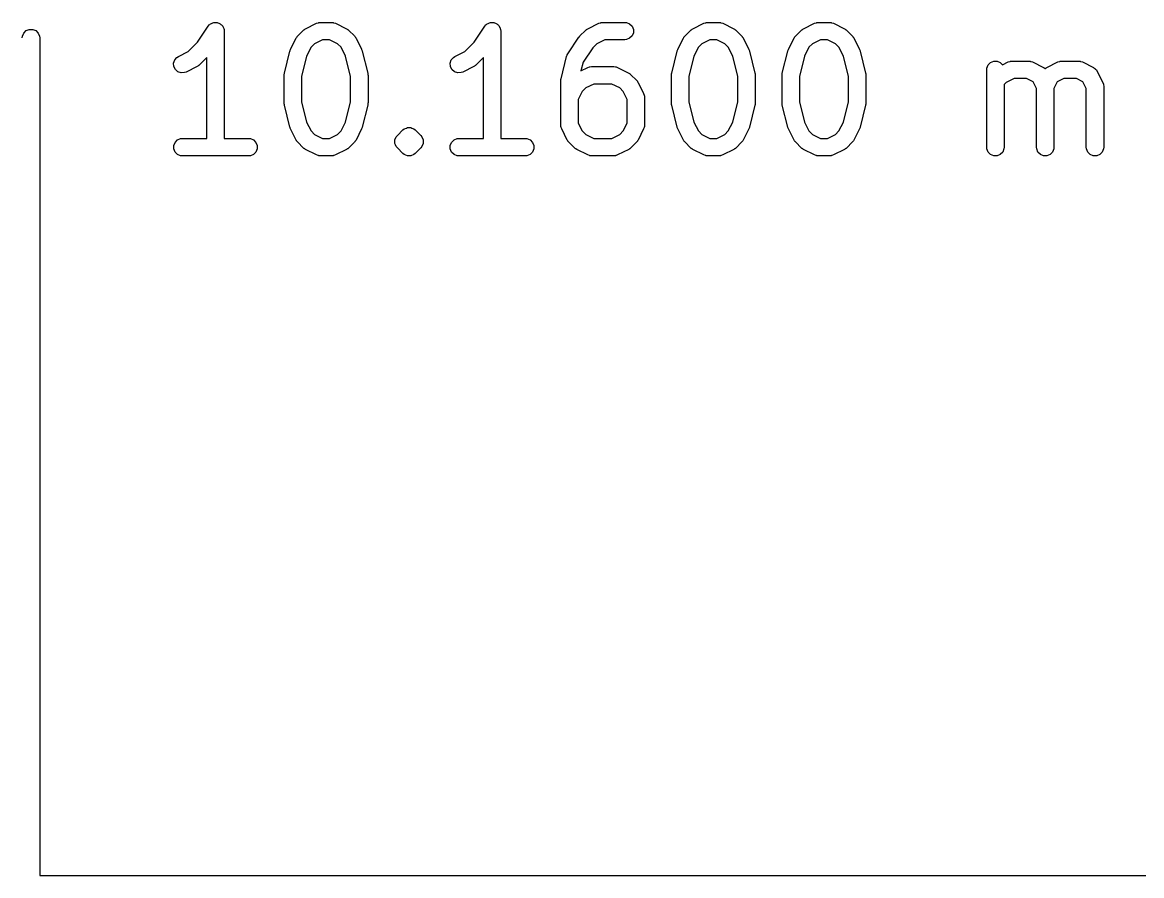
# Model space of a CAD drawing. Extents: x -1.87 to 5.38, y -0.7 to 4.07.
# Drawn here: x -0.3832 to -0.0039, y 3.3829 to 3.6723 of the extents above; entities that cross this region are included whole.
import ezdxf

# ---------------------------------------------------------------- set-up
doc = ezdxf.new("R2010")
doc.units = 0
doc.header["$MEASUREMENT"] = 0
doc.layers.add('BLACK', color=7, linetype='CONTINUOUS')

msp = doc.modelspace()

# ---------------------------------------------------------------- linework, layer by layer
at = {"layer": 'BLACK', "linetype": 'CONTINUOUS'}
for p, q in [((-0.31966, 3.67155), (-0.31945, 3.67175)), ((-0.31945, 3.67175), (-0.31918, 3.67186)), ((-0.31918, 3.67186), (-0.31894, 3.67203)), ((-0.31894, 3.67203), (-0.31865, 3.67208)), ((-0.31865, 3.67208), (-0.31838, 3.67219)), ((-0.31838, 3.67219), (-0.3181, 3.67219)), ((-0.3181, 3.67219), (-0.31781, 3.67225)), ((-0.31781, 3.67225), (-0.31752, 3.67219)), ((-0.31752, 3.67219), (-0.31723, 3.67219)), ((-0.31723, 3.67219), (-0.31697, 3.67208)), ((-0.31697, 3.67208), (-0.31668, 3.67203)), ((-0.31668, 3.67203), (-0.31644, 3.67187)), ((-0.31644, 3.67187), (-0.31617, 3.67175)), ((-0.31617, 3.67175), (-0.31596, 3.67155)), ((-0.28726, 3.67006), (-0.28351, 3.67194)), ((-0.28351, 3.67194), (-0.28297, 3.67215)), ((-0.28297, 3.67215), (-0.28286, 3.67215)), ((-0.28286, 3.67215), (-0.28276, 3.67219)), ((-0.28276, 3.67219), (-0.28219, 3.67225)), ((-0.28219, 3.67225), (-0.27844, 3.67225)), ((-0.27844, 3.67225), (-0.27786, 3.67219)), ((-0.27786, 3.67219), (-0.27776, 3.67215)), ((-0.27776, 3.67215), (-0.27766, 3.67215)), ((-0.27766, 3.67215), (-0.27712, 3.67194)), ((-0.27712, 3.67194), (-0.27337, 3.67006)), ((-0.22592, 3.67155), (-0.22571, 3.67175)), ((-0.22571, 3.67175), (-0.22544, 3.67186)), ((-0.22544, 3.67186), (-0.2252, 3.67203)), ((-0.2252, 3.67203), (-0.22492, 3.67208)), ((-0.22492, 3.67208), (-0.22465, 3.67219)), ((-0.22465, 3.67219), (-0.22436, 3.67219)), ((-0.22436, 3.67219), (-0.22407, 3.67225)), ((-0.22407, 3.67225), (-0.22379, 3.67219)), ((-0.22379, 3.67219), (-0.22349, 3.67219)), ((-0.22349, 3.67219), (-0.22323, 3.67208)), ((-0.22323, 3.67208), (-0.22294, 3.67203)), ((-0.22294, 3.67203), (-0.2227, 3.67187)), ((-0.2227, 3.67187), (-0.22243, 3.67175)), ((-0.22243, 3.67175), (-0.22223, 3.67155)), ((-0.19164, 3.67006), (-0.1879, 3.67194)), ((-0.1879, 3.67194), (-0.18735, 3.67215)), ((-0.18735, 3.67215), (-0.18725, 3.67215)), ((-0.18725, 3.67215), (-0.18715, 3.67219)), ((-0.18715, 3.67219), (-0.18657, 3.67225)), ((-0.18657, 3.67225), (-0.17908, 3.67225)), ((-0.17908, 3.67225), (-0.1785, 3.67219)), ((-0.1785, 3.67219), (-0.17744, 3.67175)), ((-0.17744, 3.67175), (-0.17662, 3.67094)), ((-0.15602, 3.67006), (-0.15227, 3.67194)), ((-0.15227, 3.67194), (-0.15173, 3.67215)), ((-0.15173, 3.67215), (-0.15163, 3.67215)), ((-0.15163, 3.67215), (-0.15153, 3.67219)), ((-0.15153, 3.67219), (-0.15095, 3.67225)), ((-0.15095, 3.67225), (-0.1472, 3.67225)), ((-0.1472, 3.67225), (-0.14663, 3.67219)), ((-0.14663, 3.67219), (-0.14653, 3.67215)), ((-0.14653, 3.67215), (-0.14642, 3.67215)), ((-0.14642, 3.67215), (-0.14588, 3.67194)), ((-0.14588, 3.67194), (-0.14213, 3.67006)), ((-0.11853, 3.67006), (-0.11478, 3.67194)), ((-0.11478, 3.67194), (-0.11424, 3.67215)), ((-0.11424, 3.67215), (-0.11413, 3.67215)), ((-0.11413, 3.67215), (-0.11403, 3.67219)), ((-0.11403, 3.67219), (-0.11346, 3.67225)), ((-0.11346, 3.67225), (-0.10971, 3.67225)), ((-0.10971, 3.67225), (-0.10913, 3.67219)), ((-0.10913, 3.67219), (-0.10904, 3.67215)), ((-0.10904, 3.67215), (-0.10893, 3.67215)), ((-0.10893, 3.67215), (-0.10839, 3.67194)), ((-0.10839, 3.67194), (-0.10464, 3.67006)), ((-0.38321, 3.66756), (-0.38277, 3.66863)), ((-0.38277, 3.66863), (-0.38196, 3.66944)), ((-0.38196, 3.66944), (-0.38089, 3.66988)), ((-0.38089, 3.66988), (-0.37974, 3.66988)), ((-0.37974, 3.66988), (-0.37867, 3.66944)), ((-0.37867, 3.66944), (-0.37786, 3.66863)), ((-0.37786, 3.66863), (-0.37742, 3.66756)), ((-0.32385, 3.66556), (-0.32027, 3.67094)), ((-0.32027, 3.67094), (-0.32026, 3.67094)), ((-0.32026, 3.67094), (-0.3199, 3.67138)), ((-0.32026, 3.67094), (-0.32026, 3.67094)), ((-0.32026, 3.67094), (-0.32026, 3.67094)), ((-0.3199, 3.67138), (-0.31966, 3.67155)), ((-0.31596, 3.67155), (-0.31572, 3.67139)), ((-0.31572, 3.67139), (-0.31556, 3.67115)), ((-0.31556, 3.67115), (-0.31535, 3.67094)), ((-0.31535, 3.67094), (-0.31524, 3.67067)), ((-0.31524, 3.67067), (-0.31508, 3.67043)), ((-0.31508, 3.67043), (-0.31502, 3.67014)), ((-0.31502, 3.67014), (-0.31491, 3.66987)), ((-0.31491, 3.66987), (-0.31486, 3.6693)), ((-0.31486, 3.6693), (-0.31486, 3.6693)), ((-0.31486, 3.6693), (-0.31486, 3.6693)), ((-0.31486, 3.6693), (-0.31486, 3.6693)), ((-0.31486, 3.6693), (-0.31486, 3.63288)), ((-0.2899, 3.66764), (-0.28803, 3.66951)), ((-0.28803, 3.66951), (-0.2878, 3.6697)), ((-0.2878, 3.6697), (-0.28775, 3.66976)), ((-0.28775, 3.66976), (-0.28766, 3.66981)), ((-0.28766, 3.66981), (-0.28758, 3.66988)), ((-0.28758, 3.66988), (-0.28751, 3.66991)), ((-0.28751, 3.66991), (-0.28726, 3.67006)), ((-0.27337, 3.67006), (-0.27312, 3.66991)), ((-0.27312, 3.66991), (-0.27305, 3.66988)), ((-0.27305, 3.66988), (-0.27297, 3.66981)), ((-0.27297, 3.66981), (-0.27288, 3.66976)), ((-0.27288, 3.66976), (-0.27283, 3.6697)), ((-0.27283, 3.6697), (-0.2726, 3.66951)), ((-0.2726, 3.66951), (-0.27073, 3.66764)), ((-0.23011, 3.66556), (-0.22653, 3.67094)), ((-0.22653, 3.67094), (-0.22653, 3.67094)), ((-0.22653, 3.67094), (-0.22653, 3.67094)), ((-0.22653, 3.67094), (-0.22652, 3.67094)), ((-0.22652, 3.67094), (-0.22616, 3.67138)), ((-0.22616, 3.67138), (-0.22592, 3.67155)), ((-0.22223, 3.67155), (-0.22198, 3.67139)), ((-0.22198, 3.67139), (-0.22182, 3.67115)), ((-0.22182, 3.67115), (-0.22162, 3.67094)), ((-0.22162, 3.67094), (-0.2215, 3.67067)), ((-0.2215, 3.67067), (-0.22134, 3.67043)), ((-0.22134, 3.67043), (-0.22129, 3.67014)), ((-0.22129, 3.67014), (-0.22117, 3.66987)), ((-0.22117, 3.66987), (-0.22112, 3.6693)), ((-0.22112, 3.6693), (-0.22112, 3.6693)), ((-0.22112, 3.6693), (-0.22112, 3.6693)), ((-0.22112, 3.6693), (-0.22112, 3.6693)), ((-0.22112, 3.6693), (-0.22112, 3.63288)), ((-0.19429, 3.66764), (-0.19241, 3.66951)), ((-0.19241, 3.66951), (-0.19219, 3.6697)), ((-0.19219, 3.6697), (-0.19213, 3.66976)), ((-0.19213, 3.66976), (-0.19205, 3.66981)), ((-0.19205, 3.66981), (-0.19196, 3.66988)), ((-0.19196, 3.66988), (-0.19189, 3.66991)), ((-0.19189, 3.66991), (-0.19164, 3.67006)), ((-0.17662, 3.67094), (-0.17618, 3.66987)), ((-0.17618, 3.66872), (-0.17662, 3.66766)), ((-0.17618, 3.66987), (-0.17618, 3.66872)), ((-0.15867, 3.66764), (-0.15679, 3.66951)), ((-0.15679, 3.66951), (-0.15657, 3.6697)), ((-0.15657, 3.6697), (-0.15651, 3.66976)), ((-0.15651, 3.66976), (-0.15643, 3.66981)), ((-0.15643, 3.66981), (-0.15634, 3.66988)), ((-0.15634, 3.66988), (-0.15627, 3.66991)), ((-0.15627, 3.66991), (-0.15602, 3.67006)), ((-0.14213, 3.67006), (-0.14189, 3.66991)), ((-0.14189, 3.66991), (-0.14181, 3.66988)), ((-0.14181, 3.66988), (-0.14173, 3.66981)), ((-0.14173, 3.66981), (-0.14164, 3.66976)), ((-0.14164, 3.66976), (-0.14159, 3.6697)), ((-0.14159, 3.6697), (-0.14137, 3.66951)), ((-0.14137, 3.66951), (-0.13949, 3.66764)), ((-0.12117, 3.66764), (-0.1193, 3.66951)), ((-0.1193, 3.66951), (-0.11907, 3.6697)), ((-0.11907, 3.6697), (-0.11902, 3.66976)), ((-0.11902, 3.66976), (-0.11893, 3.66981)), ((-0.11893, 3.66981), (-0.11885, 3.66988)), ((-0.11885, 3.66988), (-0.11878, 3.66991)), ((-0.11878, 3.66991), (-0.11853, 3.67006)), ((-0.10464, 3.67006), (-0.10439, 3.66991)), ((-0.10439, 3.66991), (-0.10432, 3.66988)), ((-0.10432, 3.66988), (-0.10424, 3.66981)), ((-0.10424, 3.66981), (-0.10415, 3.66976)), ((-0.10415, 3.66976), (-0.1041, 3.6697)), ((-0.1041, 3.6697), (-0.10387, 3.66951)), ((-0.10387, 3.66951), (-0.102, 3.66764)), ((-0.38327, 3.66699), (-0.38321, 3.66756)), ((-0.37742, 3.66756), (-0.37736, 3.66699)), ((-0.37736, 3.66699), (-0.37736, 3.38291)), ((-0.32706, 3.66235), (-0.32385, 3.66556)), ((-0.29233, 3.66312), (-0.29045, 3.66687)), ((-0.29045, 3.66687), (-0.2903, 3.66712)), ((-0.2903, 3.66712), (-0.29027, 3.66719)), ((-0.29027, 3.66719), (-0.2902, 3.66727)), ((-0.2902, 3.66727), (-0.29014, 3.66736)), ((-0.29014, 3.66736), (-0.29009, 3.66741)), ((-0.29009, 3.66741), (-0.2899, 3.66764)), ((-0.28419, 3.665), (-0.28539, 3.6638)), ((-0.28149, 3.66635), (-0.28419, 3.665)), ((-0.27914, 3.66635), (-0.28149, 3.66635)), ((-0.27644, 3.665), (-0.27914, 3.66635)), ((-0.27524, 3.6638), (-0.27644, 3.665)), ((-0.27073, 3.66764), (-0.27054, 3.66741)), ((-0.27054, 3.66741), (-0.27048, 3.66736)), ((-0.27048, 3.66736), (-0.27043, 3.66727)), ((-0.27043, 3.66727), (-0.27036, 3.66719)), ((-0.27036, 3.66719), (-0.27033, 3.66712)), ((-0.27033, 3.66712), (-0.27017, 3.66687)), ((-0.27017, 3.66687), (-0.2683, 3.66312)), ((-0.23332, 3.66235), (-0.23011, 3.66556)), ((-0.19841, 3.66156), (-0.19466, 3.66719)), ((-0.19466, 3.66719), (-0.19465, 3.66719)), ((-0.19465, 3.66719), (-0.19448, 3.6674)), ((-0.19465, 3.66719), (-0.19465, 3.66719)), ((-0.19448, 3.6674), (-0.19429, 3.66763)), ((-0.19429, 3.66763), (-0.19429, 3.66764)), ((-0.19429, 3.66764), (-0.19429, 3.66764)), ((-0.18858, 3.665), (-0.1899, 3.66367)), ((-0.18588, 3.66635), (-0.18858, 3.665)), ((-0.17908, 3.66635), (-0.18588, 3.66635)), ((-0.1785, 3.6664), (-0.17908, 3.66635)), ((-0.17744, 3.66684), (-0.1785, 3.6664)), ((-0.17662, 3.66766), (-0.17744, 3.66684)), ((-0.16109, 3.66312), (-0.15922, 3.66687)), ((-0.15922, 3.66687), (-0.15906, 3.66712)), ((-0.15906, 3.66712), (-0.15903, 3.66719)), ((-0.15903, 3.66719), (-0.15897, 3.66727)), ((-0.15897, 3.66727), (-0.15891, 3.66736)), ((-0.15891, 3.66736), (-0.15885, 3.66741)), ((-0.15885, 3.66741), (-0.15867, 3.66764)), ((-0.15295, 3.665), (-0.15415, 3.6638)), ((-0.15026, 3.66635), (-0.15295, 3.665)), ((-0.1479, 3.66635), (-0.15026, 3.66635)), ((-0.1452, 3.665), (-0.1479, 3.66635)), ((-0.14401, 3.6638), (-0.1452, 3.665)), ((-0.13949, 3.66764), (-0.13931, 3.66741)), ((-0.13931, 3.66741), (-0.13925, 3.66736)), ((-0.13925, 3.66736), (-0.13919, 3.66727)), ((-0.13919, 3.66727), (-0.13913, 3.66719)), ((-0.13913, 3.66719), (-0.1391, 3.66712)), ((-0.1391, 3.66712), (-0.13894, 3.66687)), ((-0.13894, 3.66687), (-0.13706, 3.66312)), ((-0.1236, 3.66312), (-0.12172, 3.66687)), ((-0.12172, 3.66687), (-0.12157, 3.66712)), ((-0.12157, 3.66712), (-0.12154, 3.66719)), ((-0.12154, 3.66719), (-0.12147, 3.66727)), ((-0.12147, 3.66727), (-0.12142, 3.66736)), ((-0.12142, 3.66736), (-0.12136, 3.66741)), ((-0.12136, 3.66741), (-0.12117, 3.66764)), ((-0.11546, 3.665), (-0.11666, 3.6638)), ((-0.11276, 3.66635), (-0.11546, 3.665)), ((-0.11041, 3.66635), (-0.11276, 3.66635)), ((-0.10771, 3.665), (-0.11041, 3.66635)), ((-0.10651, 3.6638), (-0.10771, 3.665)), ((-0.102, 3.66764), (-0.10181, 3.66741)), ((-0.10181, 3.66741), (-0.10175, 3.66736)), ((-0.10175, 3.66736), (-0.1017, 3.66727)), ((-0.1017, 3.66727), (-0.10163, 3.66719)), ((-0.10163, 3.66719), (-0.1016, 3.66712)), ((-0.1016, 3.66712), (-0.10144, 3.66687)), ((-0.10144, 3.66687), (-0.09957, 3.66312)), ((-0.33162, 3.65951), (-0.33087, 3.66038)), ((-0.33087, 3.66038), (-0.33038, 3.66069)), ((-0.33038, 3.66069), (-0.32706, 3.66235)), ((-0.29443, 3.65502), (-0.29255, 3.66252)), ((-0.29255, 3.66252), (-0.29254, 3.66256)), ((-0.29254, 3.66256), (-0.29253, 3.66258)), ((-0.29253, 3.66258), (-0.29244, 3.66282)), ((-0.29244, 3.66282), (-0.29236, 3.66306)), ((-0.29236, 3.66306), (-0.29234, 3.66308)), ((-0.29234, 3.66308), (-0.29233, 3.66312)), ((-0.2869, 3.66077), (-0.28861, 3.65394)), ((-0.28539, 3.6638), (-0.2869, 3.66077)), ((-0.27373, 3.66077), (-0.27524, 3.6638)), ((-0.27202, 3.65394), (-0.27373, 3.66077)), ((-0.2683, 3.66312), (-0.26828, 3.66308)), ((-0.26828, 3.66308), (-0.26827, 3.66306)), ((-0.26827, 3.66306), (-0.26818, 3.66282)), ((-0.26818, 3.66282), (-0.26809, 3.66258)), ((-0.26809, 3.66258), (-0.26809, 3.66256)), ((-0.26809, 3.66256), (-0.26807, 3.66252)), ((-0.26807, 3.66252), (-0.2662, 3.65502)), ((-0.23788, 3.65951), (-0.23713, 3.66038)), ((-0.23713, 3.66038), (-0.23664, 3.66069)), ((-0.23664, 3.66069), (-0.23332, 3.66235)), ((-0.20069, 3.65314), (-0.19881, 3.66064)), ((-0.19881, 3.66064), (-0.19869, 3.66098)), ((-0.19869, 3.66098), (-0.19868, 3.66105)), ((-0.19868, 3.66105), (-0.19864, 3.66112)), ((-0.19864, 3.66112), (-0.19862, 3.66119)), ((-0.19862, 3.66119), (-0.19858, 3.66124)), ((-0.19858, 3.66124), (-0.19841, 3.66156)), ((-0.1899, 3.66367), (-0.19321, 3.65871)), ((-0.16319, 3.65502), (-0.16132, 3.66252)), ((-0.16132, 3.66252), (-0.1613, 3.66256)), ((-0.1613, 3.66258), (-0.16121, 3.66282)), ((-0.1613, 3.66256), (-0.1613, 3.66258)), ((-0.16121, 3.66282), (-0.16112, 3.66306)), ((-0.16112, 3.66306), (-0.16111, 3.66308)), ((-0.16111, 3.66308), (-0.16109, 3.66312)), ((-0.15567, 3.66077), (-0.15738, 3.65394)), ((-0.15415, 3.6638), (-0.15567, 3.66077)), ((-0.14249, 3.66077), (-0.14401, 3.6638)), ((-0.14078, 3.65394), (-0.14249, 3.66077)), ((-0.13706, 3.66312), (-0.13705, 3.66308)), ((-0.13705, 3.66308), (-0.13704, 3.66306)), ((-0.13704, 3.66306), (-0.13695, 3.66282)), ((-0.13695, 3.66282), (-0.13686, 3.66258)), ((-0.13686, 3.66258), (-0.13686, 3.66256)), ((-0.13686, 3.66256), (-0.13684, 3.66252)), ((-0.13684, 3.66252), (-0.13497, 3.65502)), ((-0.1257, 3.65502), (-0.12382, 3.66252)), ((-0.12382, 3.66252), (-0.12381, 3.66256)), ((-0.12381, 3.66258), (-0.12371, 3.66282)), ((-0.12381, 3.66256), (-0.12381, 3.66258)), ((-0.12371, 3.66282), (-0.12363, 3.66306)), ((-0.12363, 3.66306), (-0.12362, 3.66308)), ((-0.12362, 3.66308), (-0.1236, 3.66312)), ((-0.11817, 3.66077), (-0.11988, 3.65394)), ((-0.11666, 3.6638), (-0.11817, 3.66077)), ((-0.105, 3.66077), (-0.10651, 3.6638)), ((-0.10329, 3.65394), (-0.105, 3.66077)), ((-0.09957, 3.66312), (-0.09955, 3.66308)), ((-0.09955, 3.66308), (-0.09954, 3.66306)), ((-0.09954, 3.66306), (-0.09945, 3.66282)), ((-0.09945, 3.66282), (-0.09936, 3.66258)), ((-0.09936, 3.66258), (-0.09936, 3.66256)), ((-0.09936, 3.66256), (-0.09935, 3.66252)), ((-0.09935, 3.66252), (-0.09747, 3.65502)), ((-0.33199, 3.65842), (-0.33162, 3.65951)), ((-0.3319, 3.65727), (-0.33199, 3.65842)), ((-0.33139, 3.65624), (-0.3319, 3.65727)), ((-0.32399, 3.65728), (-0.32774, 3.65541)), ((-0.32374, 3.65744), (-0.32399, 3.65728)), ((-0.32367, 3.65747), (-0.32374, 3.65744)), ((-0.32359, 3.65754), (-0.32367, 3.65747)), ((-0.3235, 3.65759), (-0.32359, 3.65754)), ((-0.32345, 3.65765), (-0.3235, 3.65759)), ((-0.32322, 3.65784), (-0.32345, 3.65765)), ((-0.32076, 3.6603), (-0.32322, 3.65784)), ((-0.32076, 3.63288), (-0.32076, 3.6603)), ((-0.23825, 3.65842), (-0.23788, 3.65951)), ((-0.23817, 3.65727), (-0.23825, 3.65842)), ((-0.23765, 3.65624), (-0.23817, 3.65727)), ((-0.23025, 3.65728), (-0.234, 3.65541)), ((-0.23, 3.65744), (-0.23025, 3.65728)), ((-0.22993, 3.65747), (-0.23, 3.65744)), ((-0.22985, 3.65754), (-0.22993, 3.65747)), ((-0.22976, 3.65759), (-0.22985, 3.65754)), ((-0.22971, 3.65765), (-0.22976, 3.65759)), ((-0.22948, 3.65784), (-0.22971, 3.65765)), ((-0.22702, 3.6603), (-0.22948, 3.65784)), ((-0.22702, 3.63288), (-0.22702, 3.6603)), ((-0.19321, 3.65871), (-0.19394, 3.6558)), ((-0.19394, 3.6558), (-0.19164, 3.65694)), ((-0.19164, 3.65694), (-0.1911, 3.65715)), ((-0.1911, 3.65715), (-0.191, 3.65716)), ((-0.191, 3.65716), (-0.1909, 3.6572)), ((-0.1909, 3.6572), (-0.19032, 3.65725)), ((-0.19032, 3.65725), (-0.18283, 3.65725)), ((-0.18283, 3.65725), (-0.18225, 3.6572)), ((-0.18225, 3.6572), (-0.18215, 3.65716)), ((-0.18215, 3.65716), (-0.18205, 3.65715)), ((-0.18205, 3.65715), (-0.1815, 3.65694)), ((-0.1815, 3.65694), (-0.17776, 3.65507)), ((-0.05642, 3.65618), (-0.05636, 3.65675)), ((-0.05636, 3.65675), (-0.05592, 3.65782)), ((-0.05592, 3.65782), (-0.05511, 3.65863)), ((-0.05511, 3.65863), (-0.05404, 3.65907)), ((-0.05404, 3.65907), (-0.05289, 3.65907)), ((-0.05289, 3.65907), (-0.05183, 3.65863)), ((-0.05183, 3.65863), (-0.05106, 3.65787)), ((-0.05106, 3.65787), (-0.04916, 3.65882)), ((-0.04916, 3.65882), (-0.04862, 3.65902)), ((-0.04862, 3.65902), (-0.04852, 3.65903)), ((-0.04852, 3.65903), (-0.04842, 3.65907)), ((-0.04842, 3.65907), (-0.04784, 3.65913)), ((-0.04784, 3.65913), (-0.04222, 3.65913)), ((-0.04222, 3.65913), (-0.04164, 3.65907)), ((-0.04164, 3.65907), (-0.04154, 3.65903)), ((-0.04154, 3.65903), (-0.04144, 3.65902)), ((-0.04144, 3.65902), (-0.0409, 3.65882)), ((-0.0409, 3.65882), (-0.03715, 3.65694)), ((-0.03715, 3.65694), (-0.03705, 3.65688)), ((-0.03705, 3.65688), (-0.03701, 3.65687)), ((-0.03701, 3.65687), (-0.03695, 3.65682)), ((-0.03695, 3.65682), (-0.03666, 3.65663)), ((-0.03666, 3.65663), (-0.03659, 3.65656)), ((-0.03659, 3.65656), (-0.03653, 3.65663)), ((-0.03653, 3.65663), (-0.03624, 3.65682)), ((-0.03624, 3.65682), (-0.03618, 3.65687)), ((-0.03618, 3.65687), (-0.03614, 3.65688)), ((-0.03614, 3.65688), (-0.03604, 3.65694)), ((-0.03604, 3.65694), (-0.03229, 3.65882)), ((-0.03229, 3.65882), (-0.03175, 3.65902)), ((-0.03175, 3.65902), (-0.03164, 3.65903)), ((-0.03164, 3.65903), (-0.03155, 3.65907)), ((-0.03155, 3.65907), (-0.03097, 3.65913)), ((-0.03097, 3.65913), (-0.02534, 3.65913)), ((-0.02534, 3.65913), (-0.02477, 3.65907)), ((-0.02477, 3.65907), (-0.02467, 3.65903)), ((-0.02467, 3.65903), (-0.02457, 3.65902)), ((-0.02457, 3.65902), (-0.02402, 3.65882)), ((-0.02402, 3.65882), (-0.02027, 3.65694)), ((-0.02027, 3.65694), (-0.02018, 3.65688)), ((-0.02018, 3.65688), (-0.02013, 3.65687)), ((-0.02013, 3.65687), (-0.02008, 3.65682)), ((-0.02008, 3.65682), (-0.01979, 3.65663)), ((-0.01979, 3.65663), (-0.01954, 3.65635)), ((-0.33052, 3.65548), (-0.33139, 3.65624)), ((-0.32943, 3.65512), (-0.33052, 3.65548)), ((-0.32828, 3.6552), (-0.32943, 3.65512)), ((-0.32774, 3.65541), (-0.32828, 3.6552)), ((-0.29451, 3.65444), (-0.29448, 3.65466)), ((-0.2945, 3.6544), (-0.29451, 3.65444)), ((-0.29451, 3.6543), (-0.2945, 3.6544)), ((-0.29451, 3.64493), (-0.29451, 3.6543)), ((-0.29448, 3.65466), (-0.29446, 3.65488)), ((-0.29446, 3.65488), (-0.29444, 3.65492)), ((-0.29444, 3.65492), (-0.29443, 3.65502)), ((-0.28861, 3.65394), (-0.28861, 3.64529)), ((-0.27202, 3.64529), (-0.27202, 3.65394)), ((-0.2662, 3.65502), (-0.26619, 3.65492)), ((-0.26619, 3.65492), (-0.26617, 3.65488)), ((-0.26617, 3.65488), (-0.26615, 3.65466)), ((-0.26615, 3.65466), (-0.26612, 3.65444)), ((-0.26612, 3.65444), (-0.26612, 3.6544)), ((-0.26612, 3.6544), (-0.26611, 3.6543)), ((-0.26611, 3.6543), (-0.26611, 3.64493)), ((-0.23678, 3.65548), (-0.23765, 3.65624)), ((-0.23569, 3.65512), (-0.23678, 3.65548)), ((-0.23454, 3.6552), (-0.23569, 3.65512)), ((-0.234, 3.65541), (-0.23454, 3.6552)), ((-0.20077, 3.65257), (-0.20074, 3.65278)), ((-0.20074, 3.65278), (-0.20072, 3.653)), ((-0.20072, 3.653), (-0.2007, 3.65304)), ((-0.2007, 3.65304), (-0.20069, 3.65314)), ((-0.17776, 3.65507), (-0.17751, 3.65491)), ((-0.17751, 3.65491), (-0.17744, 3.65488)), ((-0.17744, 3.65488), (-0.17735, 3.65481)), ((-0.17735, 3.65481), (-0.17727, 3.65476)), ((-0.17727, 3.65476), (-0.17721, 3.6547)), ((-0.17721, 3.6547), (-0.17699, 3.65451)), ((-0.17699, 3.65451), (-0.17511, 3.65264)), ((-0.16328, 3.65444), (-0.16325, 3.65466)), ((-0.16327, 3.6544), (-0.16328, 3.65444)), ((-0.16328, 3.6543), (-0.16327, 3.6544)), ((-0.16328, 3.64493), (-0.16328, 3.6543)), ((-0.16325, 3.65466), (-0.16322, 3.65488)), ((-0.16322, 3.65488), (-0.16321, 3.65492)), ((-0.16321, 3.65492), (-0.16319, 3.65502)), ((-0.15738, 3.65394), (-0.15738, 3.64529)), ((-0.14078, 3.64529), (-0.14078, 3.65394)), ((-0.13497, 3.65502), (-0.13495, 3.65492)), ((-0.13495, 3.65492), (-0.13493, 3.65488)), ((-0.13493, 3.65488), (-0.13491, 3.65466)), ((-0.13491, 3.65466), (-0.13488, 3.65444)), ((-0.13488, 3.65444), (-0.13489, 3.6544)), ((-0.13489, 3.6544), (-0.13488, 3.6543)), ((-0.13488, 3.6543), (-0.13488, 3.64493)), ((-0.12579, 3.6543), (-0.12578, 3.6544)), ((-0.12579, 3.64493), (-0.12579, 3.6543)), ((-0.12578, 3.65444), (-0.12575, 3.65466)), ((-0.12578, 3.6544), (-0.12578, 3.65444)), ((-0.12575, 3.65466), (-0.12573, 3.65488)), ((-0.12573, 3.65488), (-0.12571, 3.65492)), ((-0.12571, 3.65492), (-0.1257, 3.65502)), ((-0.11988, 3.65394), (-0.11988, 3.64529)), ((-0.10329, 3.64529), (-0.10329, 3.65394)), ((-0.09747, 3.65502), (-0.09746, 3.65492)), ((-0.09746, 3.65492), (-0.09744, 3.65488)), ((-0.09744, 3.65488), (-0.09742, 3.65466)), ((-0.09742, 3.65466), (-0.09739, 3.65444)), ((-0.09739, 3.65444), (-0.09739, 3.6544)), ((-0.09739, 3.6544), (-0.09738, 3.6543)), ((-0.09738, 3.6543), (-0.09738, 3.64493)), ((-0.05642, 3.62993), (-0.05642, 3.65618)), ((-0.04715, 3.65322), (-0.04984, 3.65187)), ((-0.04291, 3.65322), (-0.04715, 3.65322)), ((-0.04067, 3.6521), (-0.04291, 3.65322)), ((-0.03027, 3.65322), (-0.03252, 3.6521)), ((-0.02604, 3.65322), (-0.03027, 3.65322)), ((-0.0238, 3.6521), (-0.02604, 3.65322)), ((-0.01954, 3.65635), (-0.01926, 3.65611)), ((-0.01926, 3.65611), (-0.01908, 3.65582)), ((-0.01908, 3.65582), (-0.01903, 3.65576)), ((-0.01903, 3.65576), (-0.01902, 3.65572)), ((-0.01902, 3.65572), (-0.01895, 3.65562)), ((-0.01895, 3.65562), (-0.01708, 3.65187)), ((-0.20078, 3.65243), (-0.20077, 3.65253)), ((-0.20078, 3.63743), (-0.20078, 3.65243)), ((-0.20077, 3.65253), (-0.20077, 3.65257)), ((-0.19232, 3.65), (-0.19352, 3.6488)), ((-0.18963, 3.65135), (-0.19232, 3.65)), ((-0.18352, 3.65135), (-0.18963, 3.65135)), ((-0.18082, 3.65), (-0.18352, 3.65135)), ((-0.17963, 3.6488), (-0.18082, 3.65)), ((-0.17511, 3.65264), (-0.17493, 3.65241)), ((-0.17493, 3.65241), (-0.17487, 3.65236)), ((-0.17487, 3.65236), (-0.17481, 3.65227)), ((-0.17481, 3.65227), (-0.17475, 3.65219)), ((-0.17475, 3.65219), (-0.17472, 3.65212)), ((-0.17472, 3.65212), (-0.17456, 3.65187)), ((-0.17456, 3.65187), (-0.17269, 3.64812)), ((-0.04984, 3.65187), (-0.05051, 3.6512)), ((-0.05051, 3.6512), (-0.05051, 3.62993)), ((-0.03955, 3.64985), (-0.04067, 3.6521)), ((-0.03955, 3.62993), (-0.03955, 3.64985)), ((-0.03252, 3.6521), (-0.03364, 3.64985)), ((-0.03364, 3.64985), (-0.03364, 3.62993)), ((-0.02267, 3.64985), (-0.0238, 3.6521)), ((-0.02267, 3.62993), (-0.02267, 3.64985)), ((-0.01708, 3.65187), (-0.01687, 3.65133)), ((-0.01687, 3.65133), (-0.01687, 3.65122)), ((-0.01687, 3.65122), (-0.01682, 3.65113)), ((-0.01682, 3.65113), (-0.01677, 3.65055)), ((-0.01677, 3.65055), (-0.01677, 3.62993)), ((-0.28861, 3.64529), (-0.2869, 3.63846)), ((-0.27373, 3.63846), (-0.27202, 3.64529)), ((-0.19352, 3.6488), (-0.19487, 3.6461)), ((-0.19487, 3.6461), (-0.19487, 3.63812)), ((-0.17828, 3.6461), (-0.17963, 3.6488)), ((-0.17828, 3.63812), (-0.17828, 3.6461)), ((-0.17269, 3.64812), (-0.17248, 3.64758)), ((-0.17248, 3.64758), (-0.17247, 3.64748)), ((-0.17247, 3.64748), (-0.17243, 3.64738)), ((-0.17243, 3.64738), (-0.17237, 3.6468)), ((-0.17237, 3.6468), (-0.17237, 3.63743)), ((-0.15738, 3.64529), (-0.15567, 3.63846)), ((-0.14249, 3.63846), (-0.14078, 3.64529)), ((-0.11988, 3.64529), (-0.11817, 3.63846)), ((-0.105, 3.63846), (-0.10329, 3.64529)), ((-0.2945, 3.64483), (-0.29451, 3.64493)), ((-0.29451, 3.64478), (-0.2945, 3.64483)), ((-0.29448, 3.64457), (-0.29451, 3.64478)), ((-0.29446, 3.64435), (-0.29448, 3.64457)), ((-0.29444, 3.64431), (-0.29446, 3.64435)), ((-0.29443, 3.64421), (-0.29444, 3.64431)), ((-0.29255, 3.63671), (-0.29443, 3.64421)), ((-0.2662, 3.64421), (-0.26807, 3.63671)), ((-0.26619, 3.64431), (-0.2662, 3.64421)), ((-0.26617, 3.64435), (-0.26619, 3.64431)), ((-0.26615, 3.64457), (-0.26617, 3.64435)), ((-0.26612, 3.64478), (-0.26615, 3.64457)), ((-0.26611, 3.64493), (-0.26612, 3.64483)), ((-0.26612, 3.64483), (-0.26612, 3.64478)), ((-0.16327, 3.64483), (-0.16328, 3.64493)), ((-0.16328, 3.64478), (-0.16327, 3.64483)), ((-0.16325, 3.64457), (-0.16328, 3.64478)), ((-0.16322, 3.64435), (-0.16325, 3.64457)), ((-0.16321, 3.64431), (-0.16322, 3.64435)), ((-0.16319, 3.64421), (-0.16321, 3.64431)), ((-0.16132, 3.63671), (-0.16319, 3.64421)), ((-0.13497, 3.64421), (-0.13684, 3.63671)), ((-0.13495, 3.64431), (-0.13497, 3.64421)), ((-0.13493, 3.64435), (-0.13495, 3.64431)), ((-0.13491, 3.64457), (-0.13493, 3.64435)), ((-0.13488, 3.64478), (-0.13491, 3.64457)), ((-0.13488, 3.64493), (-0.13489, 3.64483)), ((-0.13489, 3.64483), (-0.13488, 3.64478)), ((-0.12578, 3.64483), (-0.12579, 3.64493)), ((-0.12578, 3.64478), (-0.12578, 3.64483)), ((-0.12575, 3.64457), (-0.12578, 3.64478)), ((-0.12573, 3.64435), (-0.12575, 3.64457)), ((-0.12571, 3.64431), (-0.12573, 3.64435)), ((-0.1257, 3.64421), (-0.12571, 3.64431)), ((-0.12382, 3.63671), (-0.1257, 3.64421)), ((-0.09747, 3.64421), (-0.09935, 3.63671)), ((-0.09746, 3.64431), (-0.09747, 3.64421)), ((-0.09744, 3.64435), (-0.09746, 3.64431)), ((-0.09742, 3.64457), (-0.09744, 3.64435)), ((-0.09739, 3.64478), (-0.09742, 3.64457)), ((-0.09738, 3.64493), (-0.09739, 3.64483)), ((-0.09739, 3.64483), (-0.09739, 3.64478)), ((-0.2869, 3.63846), (-0.28539, 3.63543)), ((-0.27524, 3.63543), (-0.27373, 3.63846)), ((-0.19487, 3.63812), (-0.19352, 3.63543)), ((-0.17963, 3.63543), (-0.17828, 3.63812)), ((-0.15567, 3.63846), (-0.15415, 3.63543)), ((-0.14401, 3.63543), (-0.14249, 3.63846)), ((-0.11817, 3.63846), (-0.11666, 3.63543)), ((-0.10651, 3.63543), (-0.105, 3.63846)), ((-0.29254, 3.63667), (-0.29255, 3.63671)), ((-0.29253, 3.63665), (-0.29254, 3.63667)), ((-0.29244, 3.63641), (-0.29253, 3.63665)), ((-0.29236, 3.63617), (-0.29244, 3.63641)), ((-0.29234, 3.63615), (-0.29236, 3.63617)), ((-0.29233, 3.63611), (-0.29234, 3.63615)), ((-0.29045, 3.63236), (-0.29233, 3.63611)), ((-0.28539, 3.63543), (-0.28419, 3.63423)), ((-0.28419, 3.63423), (-0.28149, 3.63288)), ((-0.27914, 3.63288), (-0.27644, 3.63423)), ((-0.27644, 3.63423), (-0.27524, 3.63543)), ((-0.2683, 3.63611), (-0.27017, 3.63236)), ((-0.26828, 3.63615), (-0.2683, 3.63611)), ((-0.26827, 3.63617), (-0.26828, 3.63615)), ((-0.26818, 3.63641), (-0.26827, 3.63617)), ((-0.26809, 3.63665), (-0.26818, 3.63641)), ((-0.26807, 3.63671), (-0.26809, 3.63667)), ((-0.26809, 3.63667), (-0.26809, 3.63665)), ((-0.25652, 3.63344), (-0.25615, 3.63389)), ((-0.25615, 3.63389), (-0.25428, 3.63577)), ((-0.25428, 3.63577), (-0.25383, 3.63613)), ((-0.25383, 3.63613), (-0.25311, 3.63643)), ((-0.25383, 3.63613), (-0.25383, 3.63613)), ((-0.25311, 3.63643), (-0.25277, 3.63657)), ((-0.25277, 3.63657), (-0.25162, 3.63657)), ((-0.25162, 3.63657), (-0.25162, 3.63657)), ((-0.25162, 3.63657), (-0.25127, 3.63643)), ((-0.25127, 3.63643), (-0.25055, 3.63613)), ((-0.25055, 3.63613), (-0.25055, 3.63613)), ((-0.25055, 3.63613), (-0.2501, 3.63577)), ((-0.2501, 3.63577), (-0.24823, 3.63389)), ((-0.24823, 3.63389), (-0.24786, 3.63344)), ((-0.20072, 3.63685), (-0.20078, 3.63743)), ((-0.20068, 3.63675), (-0.20072, 3.63685)), ((-0.20067, 3.63665), (-0.20068, 3.63675)), ((-0.20046, 3.63611), (-0.20067, 3.63665)), ((-0.19859, 3.63236), (-0.20046, 3.63611)), ((-0.19352, 3.63543), (-0.19232, 3.63423)), ((-0.19232, 3.63423), (-0.18963, 3.63288)), ((-0.18352, 3.63288), (-0.18082, 3.63423)), ((-0.18082, 3.63423), (-0.17963, 3.63543)), ((-0.17269, 3.63611), (-0.17456, 3.63236)), ((-0.17248, 3.63665), (-0.17269, 3.63611)), ((-0.17247, 3.63675), (-0.17248, 3.63665)), ((-0.17243, 3.63685), (-0.17247, 3.63675)), ((-0.17237, 3.63743), (-0.17243, 3.63685)), ((-0.1613, 3.63667), (-0.16132, 3.63671)), ((-0.1613, 3.63665), (-0.1613, 3.63667)), ((-0.16121, 3.63641), (-0.1613, 3.63665)), ((-0.16112, 3.63617), (-0.16121, 3.63641)), ((-0.16111, 3.63615), (-0.16112, 3.63617)), ((-0.16109, 3.63611), (-0.16111, 3.63615)), ((-0.15922, 3.63236), (-0.16109, 3.63611)), ((-0.15415, 3.63543), (-0.15295, 3.63423)), ((-0.15295, 3.63423), (-0.15026, 3.63288)), ((-0.1479, 3.63288), (-0.1452, 3.63423)), ((-0.1452, 3.63423), (-0.14401, 3.63543)), ((-0.13706, 3.63611), (-0.13894, 3.63236)), ((-0.13705, 3.63615), (-0.13706, 3.63611)), ((-0.13704, 3.63617), (-0.13705, 3.63615)), ((-0.13695, 3.63641), (-0.13704, 3.63617)), ((-0.13686, 3.63665), (-0.13695, 3.63641)), ((-0.13684, 3.63671), (-0.13686, 3.63667)), ((-0.13686, 3.63667), (-0.13686, 3.63665)), ((-0.12381, 3.63667), (-0.12382, 3.63671)), ((-0.12381, 3.63665), (-0.12381, 3.63667)), ((-0.12371, 3.63641), (-0.12381, 3.63665)), ((-0.12363, 3.63617), (-0.12371, 3.63641)), ((-0.12362, 3.63615), (-0.12363, 3.63617)), ((-0.1236, 3.63611), (-0.12362, 3.63615)), ((-0.12172, 3.63236), (-0.1236, 3.63611)), ((-0.11666, 3.63543), (-0.11546, 3.63423)), ((-0.11546, 3.63423), (-0.11276, 3.63288)), ((-0.11041, 3.63288), (-0.10771, 3.63423)), ((-0.10771, 3.63423), (-0.10651, 3.63543)), ((-0.09957, 3.63611), (-0.10144, 3.63236)), ((-0.09955, 3.63615), (-0.09957, 3.63611)), ((-0.09954, 3.63617), (-0.09955, 3.63615)), ((-0.09945, 3.63641), (-0.09954, 3.63617)), ((-0.09936, 3.63665), (-0.09945, 3.63641)), ((-0.09935, 3.63671), (-0.09936, 3.63667)), ((-0.09936, 3.63667), (-0.09936, 3.63665)), ((-0.33195, 3.6305), (-0.33151, 3.63157)), ((-0.33195, 3.62935), (-0.33195, 3.6305)), ((-0.33151, 3.63157), (-0.3307, 3.63238)), ((-0.3307, 3.63238), (-0.32963, 3.63282)), ((-0.32963, 3.63282), (-0.32906, 3.63288)), ((-0.32906, 3.63288), (-0.32076, 3.63288)), ((-0.31486, 3.63288), (-0.30656, 3.63288)), ((-0.30656, 3.63288), (-0.30598, 3.63282)), ((-0.30598, 3.63282), (-0.30492, 3.63238)), ((-0.30492, 3.63238), (-0.3041, 3.63157)), ((-0.3041, 3.63157), (-0.30366, 3.6305)), ((-0.30366, 3.6305), (-0.30366, 3.62935)), ((-0.2903, 3.63211), (-0.29045, 3.63236)), ((-0.29027, 3.63204), (-0.2903, 3.63211)), ((-0.2902, 3.63196), (-0.29027, 3.63204)), ((-0.29014, 3.63187), (-0.2902, 3.63196)), ((-0.29009, 3.63182), (-0.29014, 3.63187)), ((-0.2899, 3.63159), (-0.29009, 3.63182)), ((-0.28803, 3.62972), (-0.2899, 3.63159)), ((-0.28149, 3.63288), (-0.27914, 3.63288)), ((-0.27073, 3.63159), (-0.2726, 3.62972)), ((-0.27054, 3.63182), (-0.27073, 3.63159)), ((-0.27048, 3.63187), (-0.27054, 3.63182)), ((-0.27043, 3.63196), (-0.27048, 3.63187)), ((-0.27036, 3.63204), (-0.27043, 3.63196)), ((-0.27033, 3.63211), (-0.27036, 3.63204)), ((-0.27017, 3.63236), (-0.27033, 3.63211)), ((-0.25696, 3.63238), (-0.25652, 3.63344)), ((-0.25696, 3.63123), (-0.25696, 3.63238)), ((-0.25676, 3.63075), (-0.25696, 3.63123)), ((-0.25652, 3.63016), (-0.25676, 3.63075)), ((-0.25615, 3.62972), (-0.25652, 3.63016)), ((-0.24786, 3.63016), (-0.24823, 3.62972)), ((-0.24786, 3.63344), (-0.24742, 3.63238)), ((-0.24742, 3.63123), (-0.24786, 3.63016)), ((-0.24742, 3.63238), (-0.24742, 3.63238)), ((-0.24742, 3.63238), (-0.24742, 3.63123)), ((-0.23821, 3.6305), (-0.23777, 3.63157)), ((-0.23821, 3.62935), (-0.23821, 3.6305)), ((-0.23777, 3.63157), (-0.23696, 3.63238)), ((-0.23696, 3.63238), (-0.23589, 3.63282)), ((-0.23589, 3.63282), (-0.23532, 3.63288)), ((-0.23532, 3.63288), (-0.22702, 3.63288)), ((-0.22112, 3.63288), (-0.21282, 3.63288)), ((-0.21282, 3.63288), (-0.21225, 3.63282)), ((-0.21225, 3.63282), (-0.21118, 3.63238)), ((-0.21118, 3.63238), (-0.21037, 3.63157)), ((-0.21037, 3.63157), (-0.20993, 3.6305)), ((-0.20993, 3.6305), (-0.20993, 3.62935)), ((-0.19843, 3.63211), (-0.19859, 3.63236)), ((-0.1984, 3.63204), (-0.19843, 3.63211)), ((-0.19834, 3.63196), (-0.1984, 3.63204)), ((-0.19828, 3.63187), (-0.19834, 3.63196)), ((-0.19822, 3.63182), (-0.19828, 3.63187)), ((-0.19804, 3.63159), (-0.19822, 3.63182)), ((-0.19616, 3.62972), (-0.19804, 3.63159)), ((-0.18963, 3.63288), (-0.18352, 3.63288)), ((-0.17511, 3.63159), (-0.17699, 3.62972)), ((-0.17493, 3.63182), (-0.17511, 3.63159)), ((-0.17487, 3.63187), (-0.17493, 3.63182)), ((-0.17481, 3.63196), (-0.17487, 3.63187)), ((-0.17475, 3.63204), (-0.17481, 3.63196)), ((-0.17472, 3.63211), (-0.17475, 3.63204)), ((-0.17456, 3.63236), (-0.17472, 3.63211)), ((-0.15906, 3.63211), (-0.15922, 3.63236)), ((-0.15903, 3.63204), (-0.15906, 3.63211)), ((-0.15897, 3.63196), (-0.15903, 3.63204)), ((-0.15891, 3.63187), (-0.15897, 3.63196)), ((-0.15885, 3.63182), (-0.15891, 3.63187)), ((-0.15867, 3.63159), (-0.15885, 3.63182)), ((-0.15679, 3.62972), (-0.15867, 3.63159)), ((-0.15026, 3.63288), (-0.1479, 3.63288)), ((-0.13949, 3.63159), (-0.14137, 3.62972)), ((-0.13931, 3.63182), (-0.13949, 3.63159)), ((-0.13925, 3.63187), (-0.13931, 3.63182)), ((-0.13919, 3.63196), (-0.13925, 3.63187)), ((-0.13913, 3.63204), (-0.13919, 3.63196)), ((-0.1391, 3.63211), (-0.13913, 3.63204)), ((-0.13894, 3.63236), (-0.1391, 3.63211)), ((-0.12157, 3.63211), (-0.12172, 3.63236)), ((-0.12154, 3.63204), (-0.12157, 3.63211)), ((-0.12147, 3.63196), (-0.12154, 3.63204)), ((-0.12142, 3.63187), (-0.12147, 3.63196)), ((-0.12136, 3.63182), (-0.12142, 3.63187)), ((-0.12117, 3.63159), (-0.12136, 3.63182)), ((-0.1193, 3.62972), (-0.12117, 3.63159)), ((-0.11276, 3.63288), (-0.11041, 3.63288)), ((-0.102, 3.63159), (-0.10387, 3.62972)), ((-0.10181, 3.63182), (-0.102, 3.63159)), ((-0.10175, 3.63187), (-0.10181, 3.63182)), ((-0.1017, 3.63196), (-0.10175, 3.63187)), ((-0.10163, 3.63204), (-0.1017, 3.63196)), ((-0.1016, 3.63211), (-0.10163, 3.63204)), ((-0.10144, 3.63236), (-0.1016, 3.63211)), ((-0.33151, 3.62829), (-0.33195, 3.62935)), ((-0.3307, 3.62747), (-0.33151, 3.62829)), ((-0.32963, 3.62703), (-0.3307, 3.62747)), ((-0.32906, 3.62698), (-0.32963, 3.62703)), ((-0.30656, 3.62698), (-0.32906, 3.62698)), ((-0.30598, 3.62703), (-0.30656, 3.62698)), ((-0.30492, 3.62747), (-0.30598, 3.62703)), ((-0.3041, 3.62829), (-0.30492, 3.62747)), ((-0.30366, 3.62935), (-0.3041, 3.62829)), ((-0.2878, 3.62953), (-0.28803, 3.62972)), ((-0.28775, 3.62947), (-0.2878, 3.62953)), ((-0.28766, 3.62941), (-0.28775, 3.62947)), ((-0.28758, 3.62935), (-0.28766, 3.62941)), ((-0.28751, 3.62932), (-0.28758, 3.62935)), ((-0.28726, 3.62916), (-0.28751, 3.62932)), ((-0.28351, 3.62729), (-0.28726, 3.62916)), ((-0.28297, 3.62708), (-0.28351, 3.62729)), ((-0.28286, 3.62707), (-0.28297, 3.62708)), ((-0.28276, 3.62703), (-0.28286, 3.62707)), ((-0.28219, 3.62698), (-0.28276, 3.62703)), ((-0.27844, 3.62698), (-0.28219, 3.62698)), ((-0.27786, 3.62703), (-0.27844, 3.62698)), ((-0.27776, 3.62707), (-0.27786, 3.62703)), ((-0.27766, 3.62708), (-0.27776, 3.62707)), ((-0.27712, 3.62729), (-0.27766, 3.62708)), ((-0.27337, 3.62916), (-0.27712, 3.62729)), ((-0.27312, 3.62932), (-0.27337, 3.62916)), ((-0.27305, 3.62935), (-0.27312, 3.62932)), ((-0.27297, 3.62941), (-0.27305, 3.62935)), ((-0.27288, 3.62947), (-0.27297, 3.62941)), ((-0.27283, 3.62953), (-0.27288, 3.62947)), ((-0.2726, 3.62972), (-0.27283, 3.62953)), ((-0.25428, 3.62784), (-0.25615, 3.62972)), ((-0.25383, 3.62747), (-0.25428, 3.62784)), ((-0.25277, 3.62703), (-0.25383, 3.62747)), ((-0.25162, 3.62703), (-0.25277, 3.62703)), ((-0.25277, 3.62703), (-0.25277, 3.62703)), ((-0.25055, 3.62747), (-0.25162, 3.62703)), ((-0.25162, 3.62703), (-0.25162, 3.62703)), ((-0.2501, 3.62784), (-0.25055, 3.62747)), ((-0.24823, 3.62972), (-0.2501, 3.62784)), ((-0.23777, 3.62829), (-0.23821, 3.62935)), ((-0.23696, 3.62747), (-0.23777, 3.62829)), ((-0.23589, 3.62703), (-0.23696, 3.62747)), ((-0.23532, 3.62698), (-0.23589, 3.62703)), ((-0.21282, 3.62698), (-0.23532, 3.62698)), ((-0.21225, 3.62703), (-0.21282, 3.62698)), ((-0.21118, 3.62747), (-0.21225, 3.62703)), ((-0.21037, 3.62829), (-0.21118, 3.62747)), ((-0.20993, 3.62935), (-0.21037, 3.62829)), ((-0.19594, 3.62953), (-0.19616, 3.62972)), ((-0.19588, 3.62947), (-0.19594, 3.62953)), ((-0.1958, 3.62941), (-0.19588, 3.62947)), ((-0.19571, 3.62935), (-0.1958, 3.62941)), ((-0.19564, 3.62932), (-0.19571, 3.62935)), ((-0.19539, 3.62916), (-0.19564, 3.62932)), ((-0.19164, 3.62729), (-0.19539, 3.62916)), ((-0.1911, 3.62708), (-0.19164, 3.62729)), ((-0.191, 3.62707), (-0.1911, 3.62708)), ((-0.1909, 3.62703), (-0.191, 3.62707)), ((-0.19032, 3.62698), (-0.1909, 3.62703)), ((-0.18283, 3.62698), (-0.19032, 3.62698)), ((-0.18225, 3.62703), (-0.18283, 3.62698)), ((-0.18215, 3.62707), (-0.18225, 3.62703)), ((-0.18205, 3.62708), (-0.18215, 3.62707)), ((-0.1815, 3.62729), (-0.18205, 3.62708)), ((-0.17776, 3.62916), (-0.1815, 3.62729)), ((-0.17751, 3.62932), (-0.17776, 3.62916)), ((-0.17744, 3.62935), (-0.17751, 3.62932)), ((-0.17735, 3.62941), (-0.17744, 3.62935)), ((-0.17727, 3.62947), (-0.17735, 3.62941)), ((-0.17721, 3.62953), (-0.17727, 3.62947)), ((-0.17699, 3.62972), (-0.17721, 3.62953)), ((-0.15657, 3.62953), (-0.15679, 3.62972)), ((-0.15651, 3.62947), (-0.15657, 3.62953)), ((-0.15643, 3.62941), (-0.15651, 3.62947)), ((-0.15634, 3.62935), (-0.15643, 3.62941)), ((-0.15627, 3.62932), (-0.15634, 3.62935)), ((-0.15602, 3.62916), (-0.15627, 3.62932)), ((-0.15227, 3.62729), (-0.15602, 3.62916)), ((-0.15173, 3.62708), (-0.15227, 3.62729)), ((-0.15163, 3.62707), (-0.15173, 3.62708)), ((-0.15153, 3.62703), (-0.15163, 3.62707)), ((-0.15095, 3.62698), (-0.15153, 3.62703)), ((-0.1472, 3.62698), (-0.15095, 3.62698)), ((-0.14663, 3.62703), (-0.1472, 3.62698)), ((-0.14653, 3.62707), (-0.14663, 3.62703)), ((-0.14642, 3.62708), (-0.14653, 3.62707)), ((-0.14588, 3.62729), (-0.14642, 3.62708)), ((-0.14213, 3.62916), (-0.14588, 3.62729)), ((-0.14189, 3.62932), (-0.14213, 3.62916)), ((-0.14181, 3.62935), (-0.14189, 3.62932)), ((-0.14173, 3.62941), (-0.14181, 3.62935)), ((-0.14164, 3.62947), (-0.14173, 3.62941)), ((-0.14159, 3.62953), (-0.14164, 3.62947)), ((-0.14137, 3.62972), (-0.14159, 3.62953)), ((-0.11907, 3.62953), (-0.1193, 3.62972)), ((-0.11902, 3.62947), (-0.11907, 3.62953)), ((-0.11893, 3.62941), (-0.11902, 3.62947)), ((-0.11885, 3.62935), (-0.11893, 3.62941)), ((-0.11878, 3.62932), (-0.11885, 3.62935)), ((-0.11853, 3.62916), (-0.11878, 3.62932)), ((-0.11478, 3.62729), (-0.11853, 3.62916)), ((-0.11424, 3.62708), (-0.11478, 3.62729)), ((-0.11413, 3.62707), (-0.11424, 3.62708)), ((-0.11403, 3.62703), (-0.11413, 3.62707)), ((-0.11346, 3.62698), (-0.11403, 3.62703)), ((-0.10971, 3.62698), (-0.11346, 3.62698)), ((-0.10913, 3.62703), (-0.10971, 3.62698)), ((-0.10904, 3.62707), (-0.10913, 3.62703)), ((-0.10893, 3.62708), (-0.10904, 3.62707)), ((-0.10839, 3.62729), (-0.10893, 3.62708)), ((-0.10464, 3.62916), (-0.10839, 3.62729)), ((-0.10439, 3.62932), (-0.10464, 3.62916)), ((-0.10432, 3.62935), (-0.10439, 3.62932)), ((-0.10424, 3.62941), (-0.10432, 3.62935)), ((-0.10415, 3.62947), (-0.10424, 3.62941)), ((-0.1041, 3.62953), (-0.10415, 3.62947)), ((-0.10387, 3.62972), (-0.1041, 3.62953)), ((-0.05636, 3.62935), (-0.05642, 3.62993)), ((-0.05592, 3.62829), (-0.05636, 3.62935)), ((-0.05511, 3.62747), (-0.05592, 3.62829)), ((-0.05404, 3.62703), (-0.05511, 3.62747)), ((-0.05289, 3.62703), (-0.05404, 3.62703)), ((-0.05183, 3.62747), (-0.05289, 3.62703)), ((-0.05101, 3.62829), (-0.05183, 3.62747)), ((-0.05057, 3.62935), (-0.05101, 3.62829)), ((-0.05051, 3.62993), (-0.05057, 3.62935)), ((-0.03949, 3.62935), (-0.03955, 3.62993)), ((-0.03905, 3.62829), (-0.03949, 3.62935)), ((-0.03823, 3.62747), (-0.03905, 3.62829)), ((-0.03717, 3.62703), (-0.03823, 3.62747)), ((-0.03602, 3.62703), (-0.03717, 3.62703)), ((-0.03495, 3.62747), (-0.03602, 3.62703)), ((-0.03414, 3.62829), (-0.03495, 3.62747)), ((-0.0337, 3.62935), (-0.03414, 3.62829)), ((-0.03364, 3.62993), (-0.0337, 3.62935)), ((-0.02262, 3.62935), (-0.02267, 3.62993)), ((-0.02218, 3.62829), (-0.02262, 3.62935)), ((-0.02136, 3.62747), (-0.02218, 3.62829)), ((-0.0203, 3.62703), (-0.02136, 3.62747)), ((-0.01914, 3.62703), (-0.0203, 3.62703)), ((-0.01808, 3.62747), (-0.01914, 3.62703)), ((-0.01727, 3.62829), (-0.01808, 3.62747)), ((-0.01682, 3.62935), (-0.01727, 3.62829)), ((-0.01677, 3.62993), (-0.01682, 3.62935)), ((-0.37736, 3.38291), (-0.00251, 3.38291))]:
    msp.add_line(p, q, dxfattribs=at)

doc.saveas('drawing.dxf')
